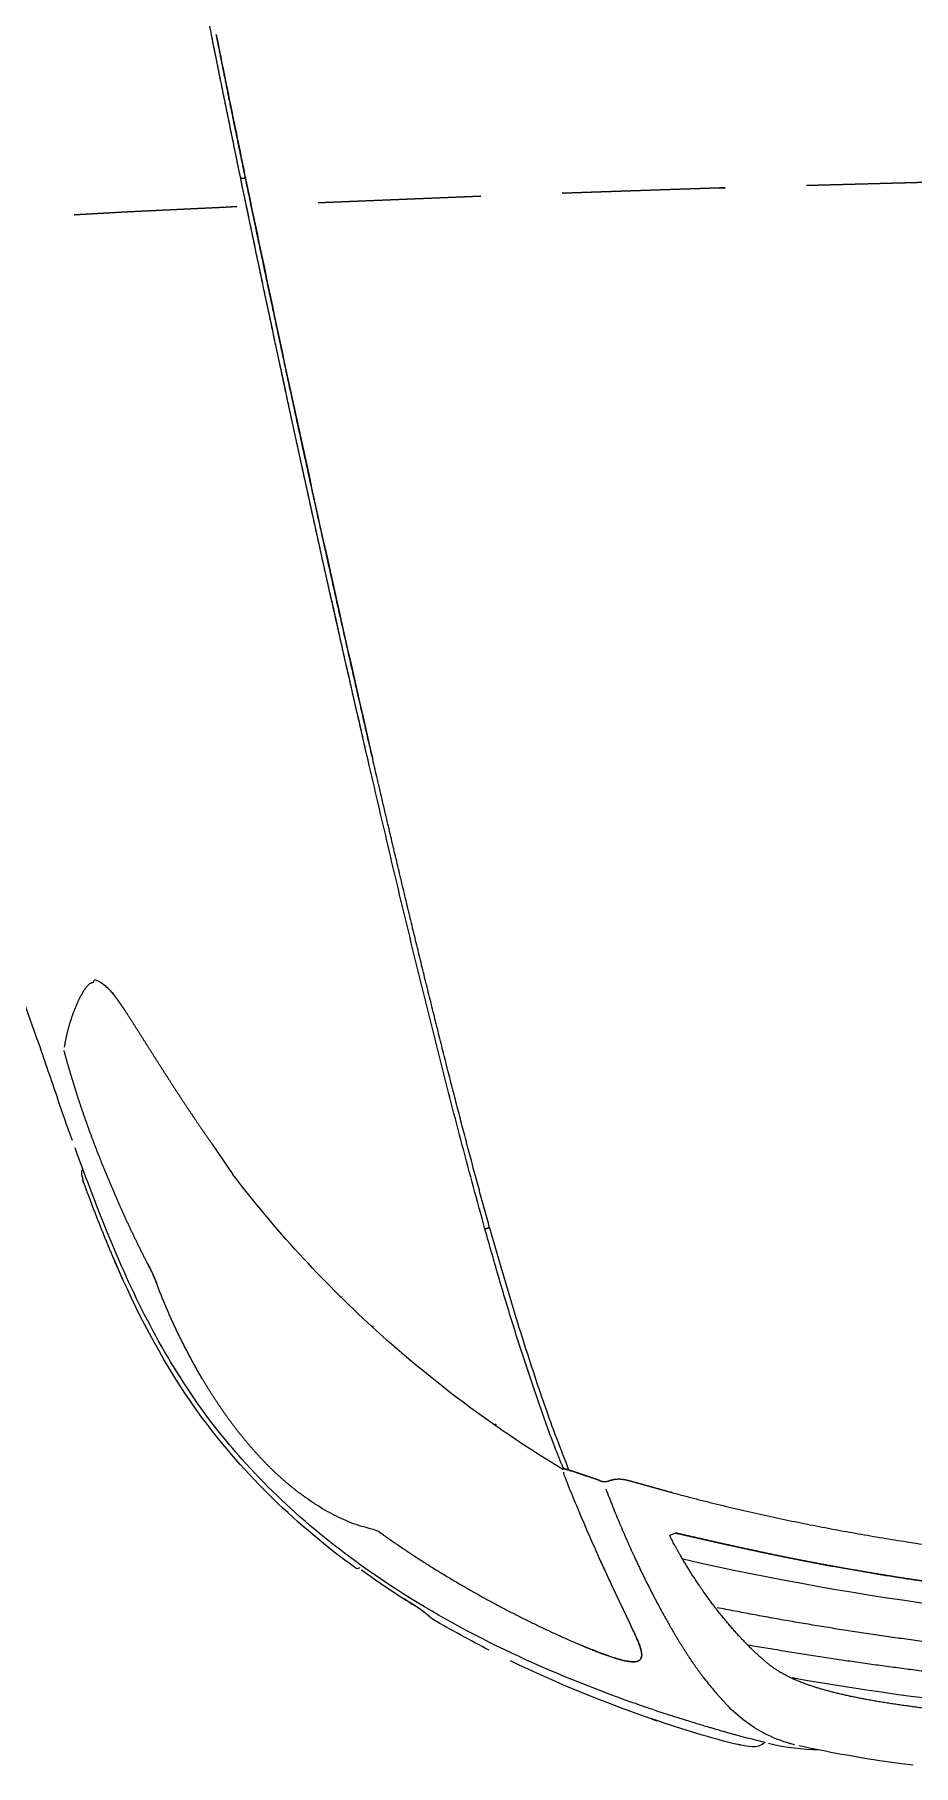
# Model space of a CAD drawing. Extents: x -1439 to 34962, y -872 to 8330.
# Drawn here: x 5400.7 to 5454.7, y 3296.2 to 3402.5 of the extents above; entities that cross this region are included whole.
import ezdxf

# ---------------------------------------------------------------- set-up
doc = ezdxf.new("R2010")
doc.units = 0
doc.linetypes.add('HIDDEN', pattern=[0.375, 0.25, -0.125])
doc.layers.get('0').update_dxf_attribs({"color": 9, "lineweight": 9})
doc.layers.add('04', color=9, linetype='Continuous', lineweight=9)
doc.layers.add('E-KABLO', color=7, linetype='Continuous', lineweight=30)

# ---------------------------------------------------------------- blocks, each defined once
blk = doc.blocks.new('p-araba-passat')
for points in [[(0.4634, 0.8084), (0.4683, 0.8101)], [(0.4294, 0.7967), (0.4275, 0.7961)], [(0.37, 0.7777), (0.3713, 0.7783)], [(0.4985, 0.774), (0.5002, 0.7732)], [(0.3993, 0.701), (0.3806, 0.6883)], [(0.1591, 0.42), (0.1604, 0.4167)], [(0.055, 0.385), (0.0621, 0.3914)], [(0.0304, 0.3432), (0.0312, 0.3463)], [(0.06, 0.3084), (0.06, 0.3084)]]:
    blk.add_lwpolyline(points)
at = {"flags": 128}
for points in [[(0.3156, 0.7556), (0.329, 0.7615), (0.3291, 0.7615)], [(0.0178, 0.2704), (0.0187, 0.2777), (0.0201, 0.2879)]]:
    blk.add_lwpolyline(points, dxfattribs=at)
for points, degree, knots in [([(0.4683, 0.8101), (0.49, 0.8178), (0.5171, 0.8282), (0.5444, 0.8396), (0.5501, 0.8419)], 3, [0, 0, 0, 0, 0.780381, 1, 1, 1, 1]), ([(0.3782, 0.7806), (0.3779, 0.7806), (0.3774, 0.7805), (0.3769, 0.7803), (0.3767, 0.7802)], 3, [0, 0, 0, 0, 0.639032, 1, 1, 1, 1]), ([(0.4979, 0.7758), (0.4975, 0.7764), (0.4966, 0.7776), (0.4948, 0.779), (0.4928, 0.7803), (0.4914, 0.781), (0.4907, 0.7814)], 3, [0, 0, 0, 0, 0.249922, 0.49992, 0.749952, 1, 1, 1, 1]), ([(0.4983, 0.7691), (0.4979, 0.7685), (0.497, 0.7672), (0.4953, 0.7653), (0.4933, 0.7634), (0.4919, 0.7622), (0.4912, 0.7616)], 3, [0, 0, 0, 0, 0.255303, 0.507877, 0.756305, 1, 1, 1, 1]), ([(0.4985, 0.774), (0.4984, 0.7743), (0.4983, 0.775), (0.498, 0.7755), (0.4979, 0.7758)], 3, [0, 0, 0, 0, 0.499708, 1, 1, 1, 1]), ([(0.5002, 0.7732), (0.5, 0.7726), (0.4997, 0.7713), (0.4988, 0.7698), (0.4983, 0.7691)], 3, [0, 0, 0, 0, 0.50004, 1, 1, 1, 1]), ([(0.0365, 0.3796), (0.0376, 0.3836), (0.0392, 0.3893), (0.0417, 0.3979), (0.0454, 0.4102), (0.0504, 0.4259), (0.0722, 0.4889), (0.1135, 0.5801), (0.1797, 0.6611), (0.2474, 0.718), (0.2885, 0.7409), (0.3243, 0.7566)], 3, [0, 0, 0, 0, 0.031056, 0.036146, 0.054541, 0.110865, 0.137189, 0.46648, 0.71732, 0.763476, 1, 1, 1, 1]), ([(0.1388, 0.6128), (0.1648, 0.6486), (0.2185, 0.7048), (0.2861, 0.7423), (0.3156, 0.7556)], 3, [0, 0, 0, 0, 0.577413, 1, 1, 1, 1]), ([(0.314, 0.7352), (0.3151, 0.7357), (0.3176, 0.7366), (0.3216, 0.7384), (0.3244, 0.7399), (0.3258, 0.7406)], 3, [0, 0, 0, 0, 0.29853, 0.648623, 1, 1, 1, 1]), ([(1.0803, 0.7014), (1.0942, 0.7042), (1.1221, 0.7097), (1.1639, 0.7177), (1.1918, 0.7224), (1.2057, 0.7247)], 3, [0, 0, 0, 0, 0.333467, 0.666817, 1, 1, 1, 1]), ([(1.0806, 0.6985), (1.0658, 0.6956), (1.0363, 0.6896), (1.0068, 0.6835), (0.9921, 0.6805)], 3, [0, 0, 0, 0, 0.5, 1, 1, 1, 1]), ([(0.9923, 0.6835), (1.0069, 0.6865), (1.0363, 0.6925), (1.0656, 0.6985), (1.0803, 0.7014)], 3, [0, 0, 0, 0, 0.50005, 1, 1, 1, 1]), ([(0.635, 0.6053), (0.6548, 0.6098), (0.6943, 0.6189), (0.7537, 0.6322), (0.8132, 0.6454), (0.8728, 0.6583), (0.9325, 0.671), (0.9723, 0.6793), (0.9923, 0.6835)], 3, [0, 0, 0, 0, 0.166658, 0.333325, 0.499995, 0.66667, 0.833342, 1, 1, 1, 1]), ([(0.9921, 0.6805), (0.9623, 0.6742), (0.9026, 0.6618), (0.8134, 0.6424), (0.7243, 0.6227), (0.6652, 0.6092), (0.6356, 0.6024)], 3, [0, 0, 0, 0, 0.249996, 0.50001, 0.750014, 1, 1, 1, 1]), ([(0.1631, 0.6039), (0.1636, 0.6056), (0.1644, 0.6092), (0.1663, 0.6148), (0.1686, 0.6204), (0.1714, 0.6261), (0.1745, 0.6318), (0.1779, 0.6374), (0.1817, 0.643), (0.1844, 0.6466), (0.1857, 0.6484)], 3, [0, 0, 0, 0, 0.125021, 0.250003, 0.374973, 0.49995, 0.624948, 0.749968, 0.874999, 1, 1, 1, 1]), ([(0.1379, 0.6094), (0.1349, 0.6052), (0.1288, 0.5966), (0.1231, 0.5878), (0.1202, 0.5834)], 3, [0, 0, 0, 0, 0.499973, 1, 1, 1, 1]), ([(0.1592, 0.5957), (0.1602, 0.5971), (0.1621, 0.5999), (0.1628, 0.6026), (0.1631, 0.6039)], 3, [0, 0, 0, 0, 0.510982, 1, 1, 1, 1]), ([(0.3471, 0.5335), (0.3557, 0.5358), (0.3727, 0.5405), (0.3985, 0.5474), (0.4245, 0.5542), (0.4506, 0.5609), (0.4767, 0.5674), (0.503, 0.5739), (0.5293, 0.5803), (0.5557, 0.5867), (0.5821, 0.5929), (0.6085, 0.5991), (0.6262, 0.6032), (0.635, 0.6053)], 3, [0, 0, 0, 0, 0.090907, 0.181816, 0.272725, 0.363634, 0.454543, 0.545452, 0.636362, 0.727271, 0.81818, 0.90909, 1, 1, 1, 1]), ([(0.1157, 0.5763), (0.1151, 0.5753), (0.114, 0.5735), (0.1127, 0.5718), (0.112, 0.571)], 3, [0, 0, 0, 0, 0.500757, 1, 1, 1, 1]), ([(0.2004, 0.4855), (0.2048, 0.4872), (0.2136, 0.4908), (0.2275, 0.4959), (0.2416, 0.5009), (0.256, 0.5058), (0.2708, 0.5107), (0.2857, 0.5154), (0.3008, 0.5201), (0.3162, 0.5246), (0.3316, 0.5291), (0.342, 0.532), (0.3471, 0.5335)], 3, [0, 0, 0, 0, 0.09999, 0.199951, 0.299934, 0.39995, 0.499986, 0.600017, 0.70003, 0.800021, 0.900005, 1, 1, 1, 1]), ([(0.3478, 0.5306), (0.3403, 0.5284), (0.3253, 0.5242), (0.3031, 0.5177), (0.2812, 0.5109), (0.2597, 0.504), (0.2388, 0.4969), (0.2184, 0.4896), (0.2056, 0.4845), (0.1991, 0.482)], 3, [0, 0, 0, 0, 0.142962, 0.285891, 0.428784, 0.571637, 0.714451, 0.85723, 1, 1, 1, 1]), ([(0.1949, 0.4845), (0.1906, 0.4828), (0.182, 0.4793), (0.1696, 0.4741), (0.1575, 0.4689), (0.1497, 0.4654), (0.1458, 0.4637)], 3, [0, 0, 0, 0, 0.250288, 0.500251, 0.750112, 1, 1, 1, 1]), ([(0.1991, 0.482), (0.1981, 0.4789), (0.1961, 0.4728), (0.1939, 0.4666), (0.1928, 0.4634)], 3, [0, 0, 0, 0, 0.499697, 1, 1, 1, 1]), ([(0.0979, 0.4413), (0.0958, 0.4403), (0.0919, 0.4386), (0.087, 0.4371), (0.0833, 0.4372), (0.0812, 0.44), (0.0815, 0.446), (0.0836, 0.4539), (0.0871, 0.4636), (0.09, 0.4705), (0.0915, 0.4743)], 3, [0, 0, 0, 0, 0.156637, 0.293339, 0.402911, 0.490444, 0.578017, 0.689134, 0.831372, 1, 1, 1, 1]), ([(0.1458, 0.4637), (0.1416, 0.4617), (0.133, 0.4579), (0.1208, 0.4521), (0.1089, 0.4464), (0.1016, 0.443), (0.0979, 0.4413)], 3, [0, 0, 0, 0, 0.248952, 0.498335, 0.748548, 1, 1, 1, 1]), ([(0.1876, 0.4593), (0.184, 0.4579), (0.1768, 0.4551), (0.1663, 0.4508), (0.1561, 0.4464), (0.1495, 0.4434), (0.1462, 0.4419)], 3, [0, 0, 0, 0, 0.249988, 0.499976, 0.749971, 1, 1, 1, 1]), ([(0.1928, 0.4565), (0.193, 0.4555), (0.1936, 0.4535), (0.1937, 0.4501), (0.1932, 0.4469), (0.1926, 0.4448), (0.1923, 0.4438)], 3, [0, 0, 0, 0, 0.253723, 0.5144, 0.766492, 1, 1, 1, 1]), ([(0.0901, 0.4381), (0.0901, 0.4381), (0.0901, 0.4381), (0.0901, 0.4381), (0.0901, 0.4381), (0.0901, 0.4381), (0.0901, 0.4381), (0.0901, 0.4381), (0.0901, 0.4381), (0.0901, 0.4381), (0.0901, 0.4381), (0.0901, 0.4381), (0.0901, 0.4381), (0.0901, 0.4381), (0.0901, 0.4381)], 7, [0, 0, 0, 0, 0, 0, 0, 0, 1, 1, 1, 1, 1, 1, 1, 1, 1, 1, 1, 1, 1, 1, 1]), ([(0.1923, 0.4438), (0.1912, 0.4397), (0.1889, 0.4315), (0.1866, 0.4233), (0.1855, 0.4192)], 3, [0, 0, 0, 0, 0.500004, 1, 1, 1, 1]), ([(0.1076, 0.4223), (0.1076, 0.4223), (0.1076, 0.4223), (0.1076, 0.4223), (0.1076, 0.4223), (0.1076, 0.4223), (0.1076, 0.4223)], 3, [0, 0, 0, 0, 1, 1, 1, 1, 1, 1, 1]), ([(0.1524, 0.4166), (0.1533, 0.4172), (0.1553, 0.4182), (0.1575, 0.4193), (0.1588, 0.4199), (0.1591, 0.42)], 3, [0, 0, 0, 0, 0.434147, 0.888856, 1, 1, 1, 1]), ([(0.1604, 0.4167), (0.1603, 0.416), (0.16, 0.4145), (0.1597, 0.4131), (0.1595, 0.4124)], 3, [0, 0, 0, 0, 0.493295, 1, 1, 1, 1]), ([(0.072, 0.3995), (0.0697, 0.3977), (0.0663, 0.395), (0.0631, 0.3923), (0.0621, 0.3914)], 3, [0, 0, 0, 0, 0.680698, 1, 1, 1, 1]), ([(0.0667, 0.3953), (0.0667, 0.3953), (0.0667, 0.3953), (0.0667, 0.3953), (0.0667, 0.3953), (0.0667, 0.3953), (0.0667, 0.3953)], 3, [0, 0, 0, 0, 1, 1, 1, 1.000001, 1.000001, 1.000001, 1.000001]), ([(0.0679, 0.3963), (0.0679, 0.3963), (0.0679, 0.3963), (0.0679, 0.3963), (0.0679, 0.3963), (0.0679, 0.3963), (0.0679, 0.3963), (0.0679, 0.3963), (0.0679, 0.3963), (0.0679, 0.3963), (0.0679, 0.3963)], 5, [0, 0, 0, 0, 0, 0, 1, 1, 1, 1, 1, 1, 1, 1, 1, 1, 1]), ([(0.0679, 0.3963), (0.0679, 0.3963), (0.0679, 0.3963), (0.0679, 0.3963), (0.0679, 0.3963), (0.0679, 0.3963), (0.0679, 0.3963), (0.0679, 0.3963), (0.0679, 0.3963), (0.0679, 0.3963), (0.0679, 0.3963), (0.0679, 0.3963), (0.0679, 0.3963), (0.0679, 0.3963), (0.0679, 0.3963)], 7, [0, 0, 0, 0, 0, 0, 0, 0, 1, 1, 1, 1, 1, 1, 1, 1, 1, 1, 1, 1, 1, 1, 1]), ([(0.0305, 0.3741), (0.0305, 0.3741), (0.0305, 0.3741), (0.0305, 0.3741), (0.0305, 0.3741), (0.0305, 0.3741), (0.0305, 0.3741)], 3, [0, 0, 0, 0, 1, 1, 1, 1, 1, 1, 1]), ([(0.0715, 0.3446), (0.0714, 0.3443), (0.0712, 0.344), (0.0715, 0.3435), (0.0717, 0.3433), (0.0718, 0.3433)], 3, [0, 0, 0, 0, 0.615538, 0.834179, 1, 1, 1, 1]), ([(0.0718, 0.3433), (0.0717, 0.3434), (0.0714, 0.3435), (0.0712, 0.344), (0.0714, 0.3444), (0.0715, 0.3446)], 3, [0, 0, 0, 0, 0.228224, 0.454785, 1, 1, 1, 1]), ([(0.14, 0.3198), (0.1389, 0.3136), (0.1367, 0.3012), (0.1347, 0.2888), (0.1337, 0.2826)], 3, [0, 0, 0, 0, 0.5, 1, 1, 1, 1])]:
    blk.add_open_spline(points, degree=degree, knots=knots)
for points, degree in [([(0.4634, 0.8084), (0.452, 0.8045), (0.4407, 0.8007), (0.4294, 0.7967)], 3), ([(0.4633, 0.8083), (0.4633, 0.8084), (0.4633, 0.8084), (0.4634, 0.8084)], 3), ([(0.4633, 0.8083), (0.4633, 0.8083), (0.4633, 0.8084), (0.4633, 0.8084), (0.4633, 0.8084), (0.4634, 0.8084)], 5), ([(0.3629, 0.7583), (0.3782, 0.7651), (0.3936, 0.7714), (0.409, 0.7774), (0.4248, 0.7828), (0.4407, 0.7876), (0.4567, 0.792)], 6), ([(0.4014, 0.7868), (0.4105, 0.7901), (0.4187, 0.793), (0.4275, 0.7961)], 3), ([(0.4587, 0.7917), (0.4632, 0.791), (0.4677, 0.7901), (0.4723, 0.7889), (0.4768, 0.7875), (0.4813, 0.7858), (0.4858, 0.7839), (0.4902, 0.7817)], 7), ([(0.3156, 0.7556), (0.3245, 0.7596), (0.3334, 0.7635), (0.3425, 0.7672), (0.3515, 0.7708), (0.3606, 0.7743), (0.3698, 0.7777)], 6), ([(0.3243, 0.7566), (0.3485, 0.7672), (0.374, 0.7769), (0.397, 0.7852)], 3), ([(0.3712, 0.7782), (0.3735, 0.7791), (0.3753, 0.7798), (0.3773, 0.7804)], 3), ([(0.3759, 0.7799), (0.3759, 0.7799), (0.3759, 0.7799), (0.3759, 0.7799), (0.3759, 0.7799), (0.3759, 0.7799), (0.3759, 0.7799)], 6), ([(0.376, 0.7799), (0.376, 0.7799), (0.376, 0.7799), (0.376, 0.7799)], 3), ([(0.3835, 0.7806), (0.383, 0.7812), (0.3824, 0.7817), (0.3811, 0.7814), (0.3795, 0.781), (0.3782, 0.7806)], 5), ([(0.4902, 0.7817), (0.4904, 0.7816), (0.4905, 0.7815), (0.4907, 0.7814)], 3), ([(0.4907, 0.7814), (0.4905, 0.7815), (0.4904, 0.7816), (0.4902, 0.7817)], 3), ([(0.4983, 0.7691), (0.4976, 0.768), (0.4968, 0.7669), (0.4958, 0.7658), (0.4947, 0.7647), (0.4936, 0.7636), (0.4924, 0.7626), (0.4912, 0.7616)], 7), ([(0.4985, 0.774), (0.4985, 0.7743), (0.4984, 0.7745), (0.4983, 0.7748), (0.4982, 0.7751), (0.4981, 0.7753), (0.498, 0.7756), (0.4979, 0.7758)], 7), ([(0.3158, 0.7554), (0.3157, 0.7555), (0.3156, 0.7556), (0.3156, 0.7556)], 3), ([(0.3258, 0.7406), (0.3331, 0.7444), (0.3404, 0.7481), (0.348, 0.7516), (0.3555, 0.7551), (0.3629, 0.7583)], 5), ([(0.4814, 0.7547), (0.4697, 0.747), (0.4577, 0.7397), (0.4459, 0.7321), (0.434, 0.7246), (0.4223, 0.7169), (0.4106, 0.7091), (0.3993, 0.701)], 7), ([(0.4912, 0.7616), (0.4898, 0.7606), (0.4884, 0.7595), (0.487, 0.7585), (0.4856, 0.7576), (0.4842, 0.7566), (0.4828, 0.7557), (0.4814, 0.7547)], 7), ([(0.2554, 0.7072), (0.2649, 0.7128), (0.2746, 0.718), (0.2844, 0.7229), (0.2942, 0.7274), (0.3045, 0.7317), (0.314, 0.7352)], 6), ([(0.3258, 0.7406), (0.3234, 0.7394), (0.3207, 0.738), (0.3179, 0.7367), (0.3159, 0.736), (0.314, 0.7352)], 5), ([(0.1857, 0.6484), (0.1951, 0.6606), (0.206, 0.6719), (0.2177, 0.6821), (0.23, 0.6913), (0.2426, 0.6996), (0.2554, 0.7072)], 6), ([(0.9921, 0.6805), (1.0046, 0.6831), (1.0172, 0.6857), (1.0298, 0.6883), (1.0425, 0.6909), (1.0552, 0.6934), (1.0679, 0.696), (1.0806, 0.6985)], 7), ([(0.9923, 0.6835), (1.0047, 0.6861), (1.0173, 0.6886), (1.0298, 0.6912), (1.0424, 0.6938), (1.055, 0.6963), (1.0677, 0.6989), (1.0803, 0.7014)], 7), ([(0.287, 0.6027), (0.3156, 0.6338), (0.3469, 0.6626), (0.3806, 0.6883)], 3), ([(0.635, 0.6053), (0.6858, 0.617), (0.7366, 0.6286), (0.7876, 0.6399), (0.8387, 0.6511), (0.8898, 0.6621), (0.941, 0.6729), (0.9923, 0.6835)], 7), ([(0.6356, 0.6024), (0.6862, 0.6141), (0.737, 0.6256), (0.7879, 0.6369), (0.8388, 0.6481), (0.8898, 0.6591), (0.9409, 0.6699), (0.9921, 0.6805)], 7), ([(0.9921, 0.6805), (0.9922, 0.6813), (0.9922, 0.682), (0.9923, 0.6828), (0.9923, 0.6835)], 4), ([(0.3055, 0.6211), (0.3055, 0.6211), (0.3055, 0.6211), (0.3055, 0.6211), (0.3055, 0.6211), (0.3055, 0.6211)], 5), ([(0.3055, 0.6211), (0.3055, 0.6211), (0.3055, 0.6211), (0.3055, 0.6211), (0.3055, 0.6211), (0.3056, 0.6211)], 5), ([(0.1388, 0.6108), (0.1384, 0.6115), (0.1384, 0.6123), (0.1388, 0.6128)], 3), ([(0.1393, 0.6103), (0.1391, 0.6104), (0.1389, 0.6106), (0.1388, 0.6108)], 3), ([(0.1592, 0.5957), (0.143, 0.5729), (0.1282, 0.5491), (0.1147, 0.5247), (0.1024, 0.4999), (0.0915, 0.4743)], 5), ([(0.2266, 0.5274), (0.245, 0.5537), (0.2652, 0.5789), (0.287, 0.6027)], 3), ([(0.2875, 0.6021), (0.287, 0.6025), (0.2869, 0.6028), (0.2869, 0.6028), (0.2872, 0.6026), (0.2876, 0.6022)], 5), ([(0.3478, 0.5306), (0.3946, 0.5436), (0.4423, 0.556), (0.4903, 0.568), (0.5386, 0.5797), (0.587, 0.5911), (0.6356, 0.6024)], 6), ([(0.112, 0.571), (0.1128, 0.572), (0.1136, 0.573), (0.1143, 0.5741), (0.115, 0.5752), (0.1157, 0.5763)], 5), ([(0.1202, 0.5834), (0.1187, 0.581), (0.1172, 0.5787), (0.1157, 0.5763)], 3), ([(0.1157, 0.5763), (0.1166, 0.5777), (0.1175, 0.5791), (0.1184, 0.5806), (0.1193, 0.582), (0.1202, 0.5834)], 5), ([(0.0885, 0.5309), (0.0945, 0.5426), (0.1008, 0.5541), (0.1074, 0.5653)], 3), ([(0.1073, 0.5651), (0.1072, 0.5648), (0.107, 0.5646), (0.1069, 0.5644)], 3), ([(0.1071, 0.5647), (0.1071, 0.5647), (0.1071, 0.5648), (0.1072, 0.5649), (0.1072, 0.565), (0.1073, 0.5651)], 5), ([(0.1073, 0.5651), (0.1076, 0.5656), (0.1079, 0.5662), (0.1085, 0.5669), (0.1093, 0.5678), (0.1102, 0.5687), (0.1111, 0.5698), (0.112, 0.571)], 7), ([(0.1073, 0.5651), (0.1074, 0.5652), (0.1075, 0.5654), (0.1076, 0.5655), (0.1077, 0.5657), (0.1078, 0.5658)], 5), ([(0.1078, 0.5658), (0.1077, 0.5657), (0.1076, 0.5655), (0.1075, 0.5654), (0.1074, 0.5652), (0.1073, 0.5651)], 5), ([(0.1073, 0.5651), (0.1073, 0.5651), (0.1073, 0.5651), (0.1073, 0.5651)], 3), ([(0.3478, 0.5306), (0.3477, 0.5311), (0.3475, 0.5317), (0.3474, 0.5323), (0.3473, 0.5329), (0.3471, 0.5335)], 5), ([(0.3478, 0.5306), (0.3476, 0.5313), (0.3475, 0.532), (0.3473, 0.5327), (0.3471, 0.5335)], 4), ([(0.1992, 0.4852), (0.2079, 0.4995), (0.217, 0.5136), (0.2266, 0.5274)], 3), ([(0.2272, 0.5268), (0.2267, 0.5272), (0.2265, 0.5274), (0.2265, 0.5275), (0.2268, 0.5274), (0.2273, 0.5271)], 5), ([(0.0457, 0.4293), (0.056, 0.4595), (0.068, 0.4891), (0.082, 0.5178)], 3), ([(0.1928, 0.4634), (0.1941, 0.4672), (0.1954, 0.4709), (0.1967, 0.4746), (0.1979, 0.4783), (0.1991, 0.482)], 5), ([(0.1949, 0.4845), (0.1958, 0.4848), (0.1969, 0.4851), (0.1979, 0.4851)], 3), ([(0.1949, 0.4845), (0.1958, 0.4848), (0.1969, 0.4851), (0.1979, 0.4851)], 3), ([(0.2004, 0.4855), (0.1998, 0.4846), (0.1996, 0.4837), (0.1995, 0.4829), (0.1991, 0.482)], 4), ([(0.1991, 0.482), (0.1994, 0.4827), (0.1996, 0.4834), (0.1997, 0.4841), (0.1999, 0.4848), (0.2004, 0.4855)], 5), ([(0.0915, 0.4743), (0.0858, 0.4606), (0.081, 0.4484), (0.079, 0.4395), (0.0798, 0.4353), (0.0837, 0.4352), (0.0904, 0.4378), (0.0979, 0.4413)], 7), ([(0.1458, 0.4637), (0.1385, 0.4604), (0.1312, 0.457), (0.1242, 0.4537), (0.1173, 0.4504), (0.1106, 0.4472), (0.1041, 0.4441), (0.0979, 0.4413)], 7), ([(0.1928, 0.4634), (0.1922, 0.4617), (0.1918, 0.4602), (0.1918, 0.4594), (0.1922, 0.4583), (0.1928, 0.4565)], 5), ([(0.1928, 0.4565), (0.1935, 0.4543), (0.1941, 0.4515), (0.1936, 0.4486), (0.193, 0.4461), (0.1923, 0.4438)], 5), ([(0.1462, 0.4419), (0.1291, 0.434), (0.1129, 0.4257), (0.0977, 0.4172), (0.0839, 0.4085), (0.072, 0.3995)], 5), ([(0.1923, 0.4438), (0.191, 0.4389), (0.1896, 0.434), (0.1882, 0.429), (0.1868, 0.4241), (0.1855, 0.4192)], 5), ([(0.0303, 0.3772), (0.0343, 0.3946), (0.0399, 0.4121), (0.0457, 0.4293)], 3), ([(0.0452, 0.4278), (0.0455, 0.4287), (0.0457, 0.4295), (0.046, 0.4303), (0.0464, 0.4311)], 4), ([(0.0464, 0.4311), (0.0461, 0.4304), (0.0458, 0.4296), (0.0455, 0.4288), (0.0453, 0.428)], 4), ([(0.0826, 0.3625), (0.0906, 0.3717), (0.1051, 0.3865), (0.1248, 0.4012), (0.1448, 0.4125), (0.1524, 0.4166)], 5), ([(0.1852, 0.4182), (0.1694, 0.36), (0.1574, 0.3007), (0.148, 0.241), (0.1411, 0.181), (0.1365, 0.1207), (0.1343, 0.0603), (0.1343, 0)], 7), ([(0.1595, 0.4124), (0.1596, 0.413), (0.1598, 0.4136), (0.1599, 0.4142), (0.1601, 0.4149), (0.1602, 0.4155), (0.1603, 0.4161), (0.1604, 0.4167)], 7), ([(0.1852, 0.4182), (0.1853, 0.4186), (0.1854, 0.4189), (0.1855, 0.4192)], 3), ([(0.1855, 0.4192), (0.1854, 0.4189), (0.1853, 0.4186), (0.1852, 0.4182)], 3), ([(0.1003, 0.0746), (0.1047, 0.1881), (0.1192, 0.3011), (0.1443, 0.4118)], 3), ([(0.1497, 0.3683), (0.151, 0.3746), (0.1524, 0.3809), (0.1538, 0.3871), (0.1552, 0.3934), (0.1566, 0.3997), (0.1581, 0.4061), (0.1595, 0.4124)], 7), ([(0.1595, 0.4124), (0.1575, 0.4035), (0.1555, 0.3947), (0.1535, 0.3859), (0.1516, 0.3771), (0.1497, 0.3683)], 5), ([(0.0322, 0.3632), (0.0343, 0.3714), (0.0364, 0.3795), (0.0387, 0.3875)], 3), ([(0.0376, 0.3621), (0.0416, 0.3698), (0.0472, 0.3775), (0.055, 0.385)], 3), ([(0.0547, 0.3842), (0.0547, 0.3842), (0.0547, 0.3842), (0.0547, 0.3842)], 3), ([(0.0782, 0.0828), (0.08, 0.1272), (0.0829, 0.1714), (0.087, 0.2156), (0.0922, 0.2597), (0.0986, 0.3036), (0.106, 0.3474), (0.1146, 0.3909)], 7), ([(0.0292, 0.3696), (0.0293, 0.372), (0.0297, 0.3744), (0.0303, 0.377)], 3), ([(0.0302, 0.3764), (0.0302, 0.3767), (0.0303, 0.3769), (0.0303, 0.3772), (0.0304, 0.3775), (0.0305, 0.3778), (0.0306, 0.3781)], 6), ([(0.0302, 0.3766), (0.0303, 0.3771), (0.0304, 0.3776), (0.0306, 0.3781)], 3), ([(0.0318, 0.3616), (0.0295, 0.3642), (0.0289, 0.3669), (0.0292, 0.3696)], 3), ([(0.0312, 0.3463), (0.0328, 0.3516), (0.0348, 0.3568), (0.0376, 0.3621)], 3), ([(0.0318, 0.3614), (0.032, 0.362), (0.0321, 0.3626), (0.0322, 0.3632)], 3), ([(0.0379, 0.3624), (0.0377, 0.3623), (0.0376, 0.3622), (0.0375, 0.362), (0.0375, 0.3618), (0.0374, 0.3616)], 5), ([(0.0379, 0.3624), (0.0377, 0.3623), (0.0376, 0.3622), (0.0375, 0.362), (0.0375, 0.3618), (0.0374, 0.3616)], 5), ([(0.0539, 0.2717), (0.0568, 0.2931), (0.06, 0.3125), (0.0645, 0.331), (0.0694, 0.3455), (0.0753, 0.3541), (0.0826, 0.3625)], 6), ([(0.0601, 0.0733), (0.0616, 0.1161), (0.0642, 0.1589), (0.0677, 0.2016), (0.0723, 0.2443), (0.0778, 0.2868), (0.0843, 0.3292), (0.0915, 0.3714)], 7), ([(0.1497, 0.3683), (0.1476, 0.3586), (0.1456, 0.3489), (0.1437, 0.3392), (0.1418, 0.3295), (0.14, 0.3198)], 5), ([(0.14, 0.3198), (0.1413, 0.3267), (0.1426, 0.3337), (0.1439, 0.3406), (0.1453, 0.3475), (0.1467, 0.3545), (0.1482, 0.3614), (0.1497, 0.3683)], 7), ([(0.0273, 0.3287), (0.0275, 0.3385), (0.0284, 0.3482), (0.0312, 0.3594)], 3), ([(0.0201, 0.2879), (0.0228, 0.3056), (0.026, 0.3234), (0.0298, 0.3407)], 3), ([(0.0314, 0.3466), (0.0313, 0.3465), (0.0313, 0.3464), (0.0312, 0.3463), (0.0312, 0.3461), (0.0312, 0.346)], 5), ([(0.0314, 0.3466), (0.0313, 0.3465), (0.0313, 0.3464), (0.0312, 0.3463), (0.0312, 0.3461), (0.0312, 0.346)], 5), ([(0.0443, 0.0529), (0.0463, 0.1505), (0.0542, 0.2481), (0.0713, 0.3442)], 3), ([(0.0636, 0.323), (0.0636, 0.323), (0.0635, 0.323), (0.0635, 0.323), (0.0635, 0.323)], 4), ([(0.1337, 0.2826), (0.1349, 0.2901), (0.1361, 0.2975), (0.1374, 0.305), (0.1387, 0.3124), (0.14, 0.3198)], 5), ([(0.06, 0.3084), (0.06, 0.3084), (0.06, 0.3084), (0.06, 0.3084)], 3), ([(0.06, 0.3084), (0.06, 0.3084), (0.06, 0.3084), (0.06, 0.3084), (0.06, 0.3084), (0.06, 0.3084)], 5), ([(0.0599, 0.3079), (0.0599, 0.3079), (0.0599, 0.3079), (0.0599, 0.3079)], 3), ([(0.0599, 0.3078), (0.0599, 0.3078), (0.0599, 0.3078), (0.0599, 0.3078), (0.0599, 0.3078), (0.0599, 0.3078)], 5), ([(0.1337, 0.2826), (0.128, 0.2458), (0.1229, 0.207), (0.1188, 0.1666), (0.1157, 0.125), (0.1137, 0.0826), (0.1129, 0.04)], 6), ([(0.1129, 0.04), (0.1137, 0.0826), (0.1157, 0.125), (0.1188, 0.1666), (0.1229, 0.207), (0.128, 0.2458), (0.1337, 0.2826)], 6), ([(0.0376, 0.0294), (0.0384, 0.0909), (0.041, 0.151), (0.0454, 0.2046), (0.0504, 0.2465), (0.0539, 0.2717)], 5)]:
    blk.add_open_spline(points, degree=degree)

msp = doc.modelspace()

# ---------------------------------------------------------------- linework, layer by layer
at = {"layer": 'E-KABLO', "color": 6, "linetype": 'HIDDEN', "ltscale": 40}
msp.add_arc((5495.17, 1654.4), 1739.45, 90.72569, 103.50507, dxfattribs=at)

# ---------------------------------------------------------------- block references
at = {"layer": '04', "xscale": 100, "yscale": 100, "zscale": 100, "rotation": 90}
msp.add_blockref('p-araba-passat', (5481.75, 3294.42), dxfattribs=at)

doc.saveas('drawing.dxf')
